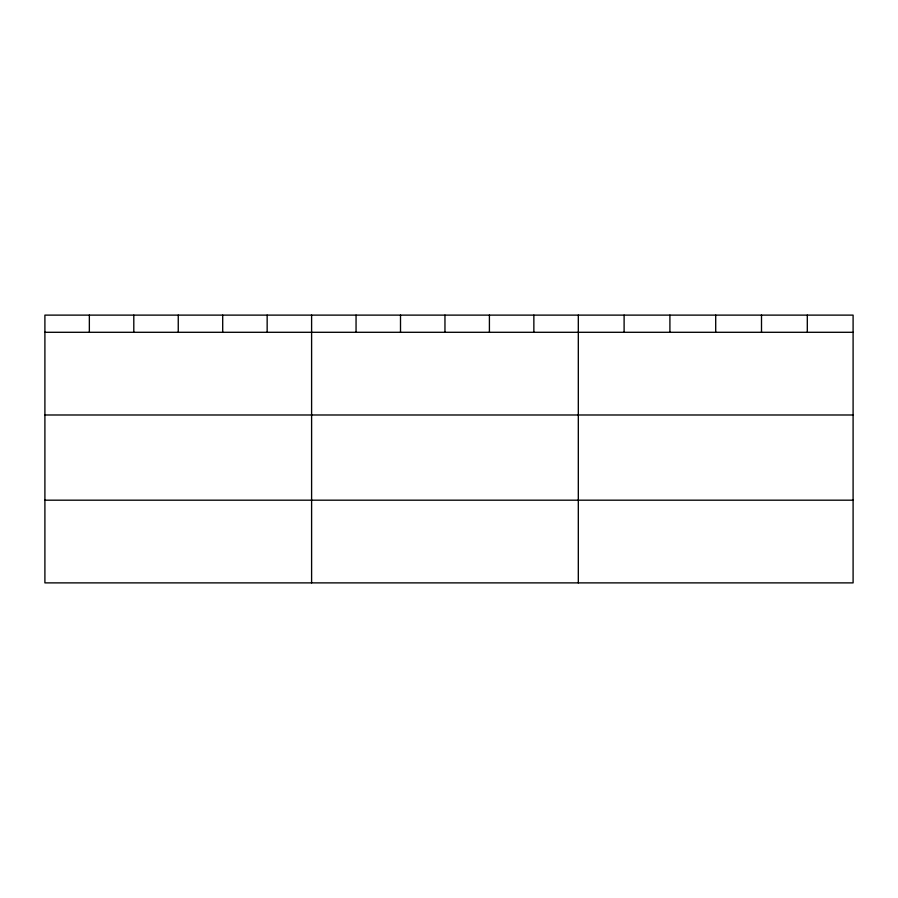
<?xml version="1.0" encoding="UTF-8"?>
<svg xmlns="http://www.w3.org/2000/svg" width="898" height="898" viewBox="0 0 898 898"><rect width="100%" height="100%" fill="white"/><g stroke="black" fill="none" stroke-linecap="round" stroke-linejoin="round"><path stroke-width="1.35" d="M853.1 332.294L853.1 582.881L44.9 582.881L44.9 315.119L853.1 315.119L853.1 332.294L44.9 332.294M44.9 414.988L853.1 414.988M44.9 500.186L853.1 500.186M807.302 315.119L807.302 332.294M761.504 315.119L761.504 332.294M715.706 315.119L715.706 332.294M669.908 315.119L669.908 332.294M624.11 315.119L624.11 332.294M578.312 315.119L578.312 582.881M533.861 315.119L533.861 332.294M489.41 315.119L489.41 332.294M444.959 315.119L444.959 332.294M400.508 315.119L400.508 332.294M356.057 315.119L356.057 332.294M311.606 315.119L311.606 582.881M267.155 315.119L267.155 332.294M222.704 315.119L222.704 332.294M178.253 315.119L178.253 332.294M133.802 315.119L133.802 332.294M89.351 315.119L89.351 332.294"/></g></svg>
